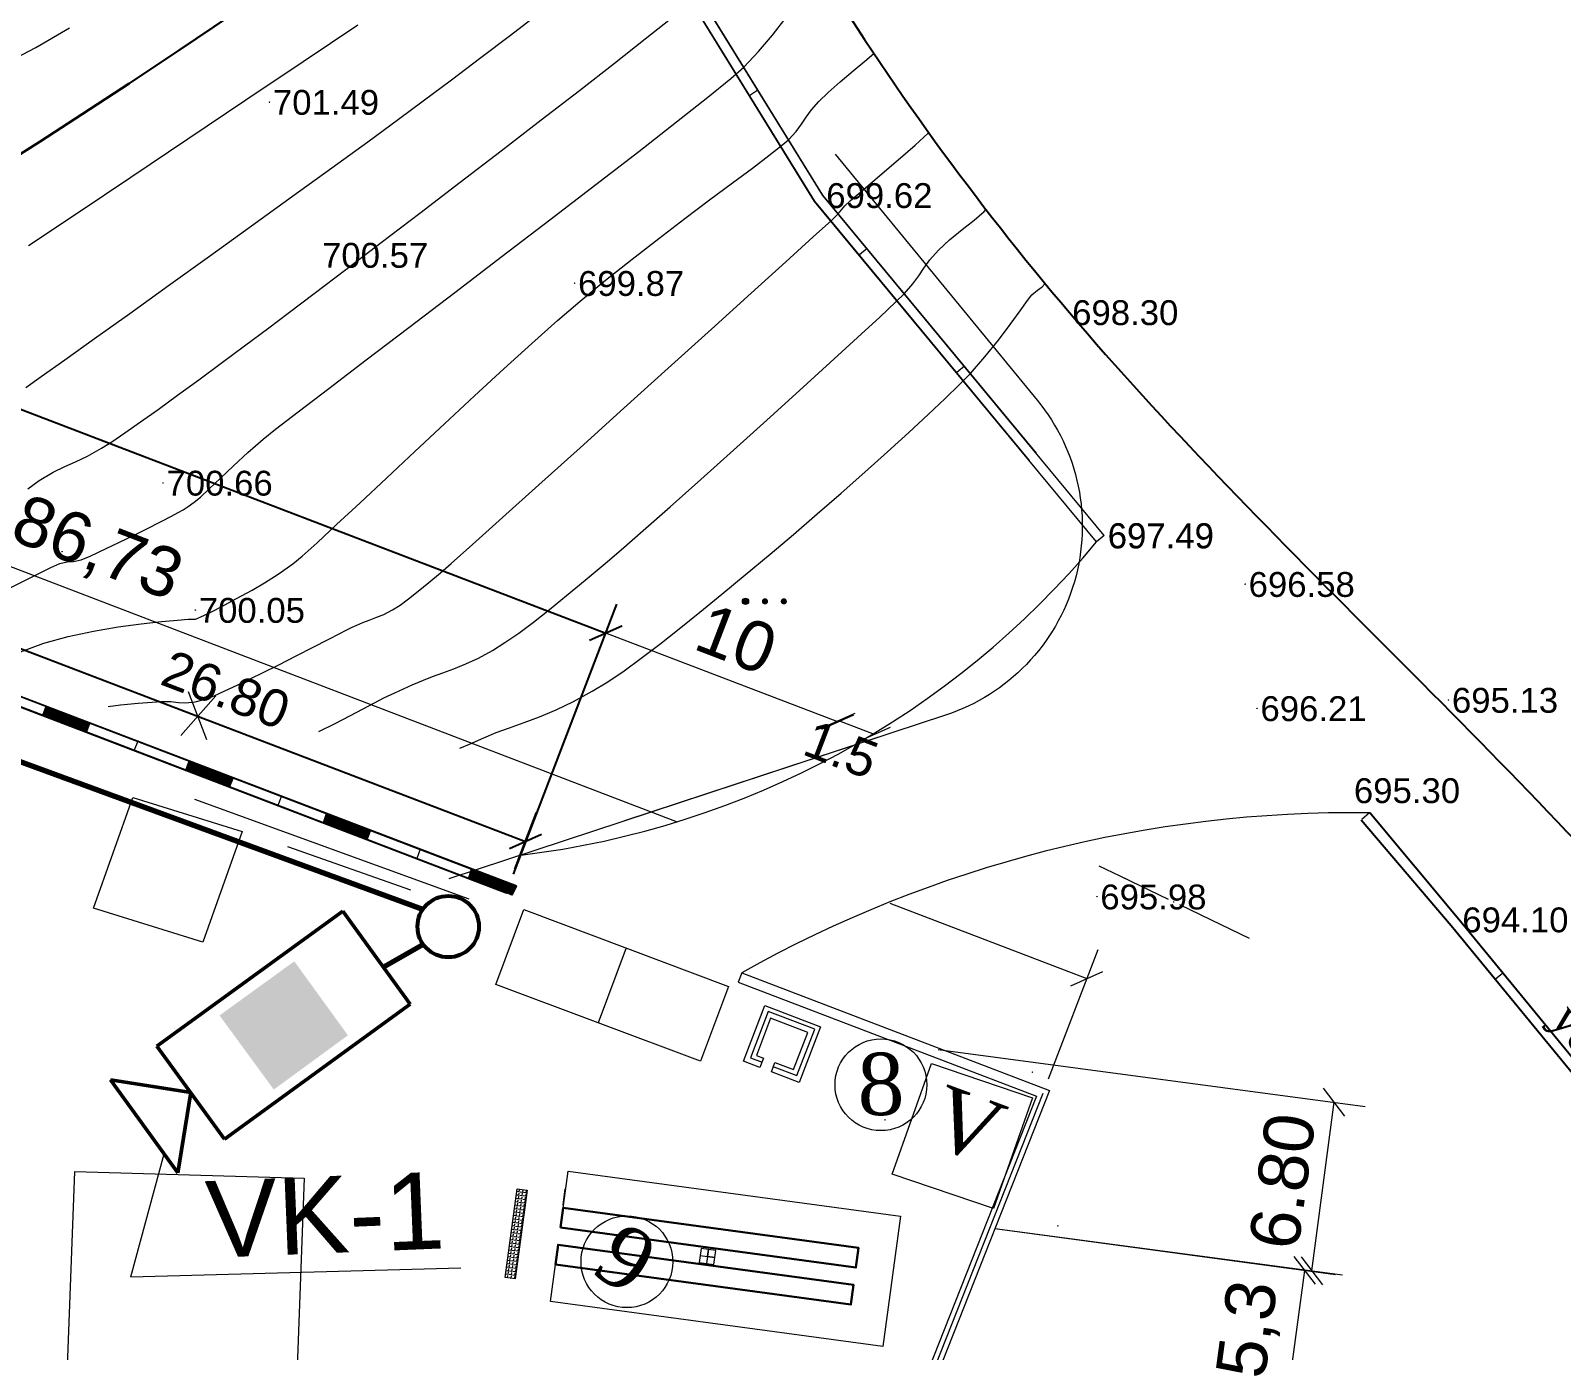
# Model space of a CAD drawing. Header units: feet. Extents: x 3381 to 682707, y 675186 to 4374675.
# Drawn here: x 681334.9 to 681396.5, y 4373087.5 to 4373140.6 of the extents above; entities that cross this region are included whole.
import ezdxf

# ---------------------------------------------------------------- set-up
doc = ezdxf.new("R2010")
doc.units = ezdxf.units.FT
doc.header["$MEASUREMENT"] = 0
doc.header["$PDMODE"] = 34
doc.header["$PDSIZE"] = 0.01
doc.linetypes.add('DUZ', pattern=[0])
doc.layers.get('0').update_dxf_attribs({"linetype": 'CONTINUOUS'})
doc.layers.get('Defpoints').update_dxf_attribs({"linetype": 'CONTINUOUS'})
for name, color, linetype in [('0_Point_Height', 2, 'CONTINUOUS'), ('0_Point_Point', 7, 'CONTINUOUS'), ('col bitkisi', 7, 'CONTINUOUS'), ('Layer8', 7, 'CONTINUOUS'), ('Lep-Stolb', 7, 'CONTINUOUS'), ('ramka', 7, 'CONTINUOUS'), ('Yazilar', 7, 'CONTINUOUS'), ('yol', 7, 'CONTINUOUS')]:
    doc.layers.add(name, color=color, linetype=linetype)
for name, color, linetype, lineweight in [('_cp_basic_Shtamp_0.5', 7, 'CONTINUOUS', 50), ('ANA HORIZONTAL', 24, 'CONTINUOUS', 30), ('HORIZANTAL', 24, 'CONTINUOUS', 13)]:
    doc.layers.add(name, color=color, linetype=linetype, lineweight=lineweight)
doc.styles.add('ARİAL', font='arial.ttf')
doc.styles.get("Standard").update_dxf_attribs({"font": 'arial.ttf', "height": 1.5})
doc.styles.add('style5', font='arialazlat.ttf', dxfattribs={"height": 400})
doc.dimstyles.new('ISO-25', dxfattribs={"dimtxt": 1.5, "dimasz": 1, "dimexe": 1.25, "dimexo": 0.625, "dimtad": 1, "dimtxsty": 'Standard', "dimblk": 'OBLIQUE', "dimcen": 2.5, "dimadec": 0, "dimazin": 0, "dimtfac": 1, "dimtmove": 0, "dimatfit": 3, "dimldrblk": 'OBLIQUE', "dimfxl": 1, "dimarcsym": 0})

# ---------------------------------------------------------------- blocks, each defined once
blk = doc.blocks.new('gho09')
at = {"layer": 'yol', "lineweight": 20, "ltscale": 0.4}
h = blk.add_hatch(dxfattribs=at)
h.set_pattern_fill('ANGLE', color=256, scale=0.02)
h.set_pattern_definition([(0, (0, 0), (0, 0.1397), [0.1016, -0.0381]), (90, (0, 0), (-0.1397, 0), [0.1016, -0.0381])])
h.paths.add_polyline_path([(6099.173, 5735.746), (6095.576, 5735.746), (6095.576, 5736.146), (6099.173, 5736.146)])
for points in [[(6099.173, 5735.746), (6095.576, 5735.746), (6095.576, 5736.146), (6099.173, 5736.146)], [(6097.791, 5728.494), (6097.225, 5728.494), (6097.225, 5727.904), (6097.791, 5727.904)]]:
    blk.add_lwpolyline(points, close=True, dxfattribs=at)
at = {"layer": 'yol', "lineweight": 30, "ltscale": 0.4}
for points in [[(6096.362, 5734.218), (6096.362, 5722.218), (6097.162, 5722.218), (6097.162, 5734.218)], [(6097.862, 5734.218), (6097.862, 5722.218), (6098.662, 5722.218), (6098.662, 5734.218)]]:
    blk.add_lwpolyline(points, close=True, dxfattribs=at)
at = {"layer": 'yol', "lineweight": 20, "ltscale": 0.4}
blk.add_lwpolyline([(6097.508, 5728.494), (6097.508, 5727.904), (6097.508, 5728.199), (6097.791, 5728.199), (6097.225, 5728.199)], dxfattribs=at)
blk = doc.blocks.new('_Oblique')
at = {"color": 0, "linetype": 'ByBlock', "lineweight": -2}
blk.add_line((-0.5, -0.5), (0.5, 0.5), dxfattribs=at)
blk = doc.blocks.new('*D51')
at = {"color": 0, "lineweight": -2, "transparency": 16777216}
for p, q in [((681294.849, 4373129.439), (681299.008, 4373140.308)), ((681298.561, 4373139.141), (681358.033, 4373116.38)), ((681354.32, 4373106.679), (681358.479, 4373117.547))]:
    blk.add_line(p, q, dxfattribs=at)
at = {"layer": 'Defpoints', "color": 0, "lineweight": 30, "transparency": 16777216}
for p in [(681294.625, 4373128.856), (681358.033, 4373116.38), (681354.096, 4373106.095)]:
    blk.add_point(p, dxfattribs=at)
at = {"color": 0, "lineweight": -2, "transparency": 16777216}
for p, rotation in [((681298.561, 4373139.141), 159.0573494502388), ((681358.033, 4373116.38), 339.0573494502387)]:
    blk.add_blockref('_Oblique', p, dxfattribs=dict(at, rotation=rotation))
at = {"color": 0, "lineweight": 20, "transparency": 16777216, "insert": (681328.843, 4373129.186), "char_height": 1.5, "attachment_point": 5, "rotation": 339.05735}
blk.add_mtext('63,68', dxfattribs=at)
blk = doc.blocks.new('*D54')
at = {"color": 0, "lineweight": -2, "transparency": 16777216}
for p, q in [((681329.276, 4373116.478), (681330.148, 4373118.758)), ((681329.702, 4373117.59), (681354.809, 4373107.998)), ((681354.383, 4373106.885), (681355.255, 4373109.165))]:
    blk.add_line(p, q, dxfattribs=at)
at = {"layer": 'Defpoints', "color": 0, "lineweight": 30, "transparency": 16777216}
for p in [(681329.053, 4373115.894), (681354.809, 4373107.998), (681354.16, 4373106.301)]:
    blk.add_point(p, dxfattribs=at)
at = {"color": 0, "lineweight": -2, "transparency": 16777216}
for p, rotation in [((681329.702, 4373117.59), 159.0895513986709), ((681354.809, 4373107.998), 339.0895513986709)]:
    blk.add_blockref('_Oblique', p, dxfattribs=dict(at, rotation=rotation))
at = {"color": 0, "lineweight": 20, "transparency": 16777216, "insert": (681342.752, 4373114.093), "char_height": 1.5, "attachment_point": 5, "rotation": 339.08955}
blk.add_mtext('{\\fArial|b0|i0|c238|p34;26.80}', dxfattribs=at)
blk = doc.blocks.new('V-V2')
at = {"ltscale": 0.5}
for color, points in [(3, [(750.4, 202.2), (550.4, 201.2), (550.4, 1.2), (750.4, 2.2)]), (2, [(950.4, 203.1), (750.4, 202.2), (750.4, 2.2), (951.4, 3.1)]), (5, [(750.4, 2.2), (550.4, 1.2), (550.3, -196.8), (750.3, -196.8)]), (7, [(951.4, 3.1), (750.4, 2.2), (750.3, -196.8), (952.3, -196.9)])]:
    blk.add_hatch(color=color, dxfattribs=at).paths.add_polyline_path(points)
for p, q in [((251.2, -48.8), (251.2, 251.2)), ((251.2, 251.2), (1251.2, 251.2)), ((1251.2, 251.2), (1251.2, -248.8)), ((1251.2, 1.2), (1501.2, 251.2)), ((1501.2, 251.2), (1501.2, -248.8)), ((1501.2, -248.8), (1251.2, 1.2)), ((251.2, -248.8), (251.2, -48.8)), ((1251.2, -248.8), (251.2, -248.8))]:
    blk.add_line(p, q)

msp = doc.modelspace()

# ---------------------------------------------------------------- hatches: boundary and pattern name
at = {"lineweight": 20}
h = msp.add_hatch(dxfattribs=at)
h.set_pattern_fill('ANSI31', scale=0.3, angle=-13.28219)
h.set_pattern_definition([(31.717814137, (-990801.569526, 271530.03037), (-0.01971510584618, 0.03189928841642), [])])
h.paths.add_polyline_path([(681335.515, 4373113.441), (681337.281, 4373112.768), (681337.142, 4373112.405), (681335.383, 4373113.073)])
h = msp.add_hatch(dxfattribs=at)
h.set_pattern_fill('ANSI31', scale=0.3, angle=-12.65827)
h.set_pattern_definition([(32.3417294339, (-946033.872247, 253562.82204), (-0.02006129345044, 0.03168271618873), [])])
h.paths.add_polyline_path([(681341.274, 4373111.234), (681343.04, 4373110.56), (681342.902, 4373110.188), (681341.144, 4373110.856)])
h = msp.add_hatch(dxfattribs=at)
h.set_pattern_fill('ANSI31', scale=0.3, angle=-13.28219)
h.set_pattern_definition([(31.717814137, (-990790.278986, 271525.706482), (-0.01971510584618, 0.03189928841642), [])])
h.paths.add_polyline_path([(681346.806, 4373109.117), (681348.572, 4373108.444), (681348.432, 4373108.081), (681346.674, 4373108.749)])
h = msp.add_hatch(dxfattribs=at)
h.set_pattern_fill('ANSI31', scale=0.3, angle=-12.65827)
h.set_pattern_definition([(32.3417294339, (-946022.50764, 253558.469788), (-0.02006129345044, 0.03168271618873), [])])
h.paths.add_polyline_path([(681352.639, 4373106.881), (681354.405, 4373106.208), (681354.267, 4373105.836), (681352.508, 4373106.503)])
at = {"layer": 'col bitkisi', "lineweight": 20, "ltscale": 1.5}
h = msp.add_hatch(color=256, dxfattribs=at)
edge = h.paths.add_edge_path()
edge.add_arc((681363.658, 4373117.654), 0.125, 0, 360)
h = msp.add_hatch(color=256, dxfattribs=at)
edge = h.paths.add_edge_path()
edge.add_arc((681364.44, 4373117.654), 0.125, 0, 360)
h = msp.add_hatch(color=256, dxfattribs=at)
edge = h.paths.add_edge_path()
edge.add_arc((681365.199, 4373117.654), 0.125, 0, 360)

# ---------------------------------------------------------------- linework, layer by layer
at = {"linetype": 'Continuous', "lineweight": 20}
for p, q in [((681364.159, 4373138.228, -716.5), (681363.826, 4373138.007, -716.5)), ((681368.546, 4373131.849, -716.5), (681368.241, 4373131.59, -716.5)), ((681372.464, 4373127.117, -716.5), (681372.159, 4373126.857, -716.5)), ((681378.092, 4373120.299, -19.015), (681377.784, 4373120.044, -19.015)), ((681388.763, 4373109.14, -716.5), (681388.459, 4373108.881, -716.5)), ((681394.129, 4373102.698, -716.5), (681393.825, 4373102.438, -716.5))]:
    msp.add_line(p, q, dxfattribs=at)
at = {"color": 7, "lineweight": 20}
for p, q in [((681296.393, 4373133.475, -716.5), (681360.907, 4373108.785, -716.5)), ((681354.391, 4373106.866, -716.5), (681358.479, 4373117.547, -716.5)), ((681367.375, 4373112.804, -716.5), (681358.033, 4373116.38, -716.5)), ((681368.841, 4373112.3, -716.5), (681367.406, 4373112.849, -716.5)), ((681339.205, 4373112.029, -716.5), (681339.067, 4373111.667, -716.5)), ((681369.141, 4373112.231, -341.547), (681351.727, 4373106.496, -341.547)), ((681344.993, 4373109.831, -716.5), (681344.858, 4373109.467, -716.5)), ((681350.568, 4373107.678, -716.5), (681350.433, 4373107.313, -716.5)), ((681354.168, 4373106.282, -716.5), (681354.025, 4373105.908, -716.5)), ((681369.466, 4373105.509, -716.5), (681377.393, 4373102.475, -716.5)), ((681358.862, 4373103.708, -716.5), (681357.73, 4373100.697, -716.5)), ((681363.843, 4373103.326, -264.147), (681363.842, 4373103.323, -264.147)), ((681375.849, 4373098.439, -716.5), (681377.84, 4373103.643, -716.5)), ((681363.507, 4373102.708, -716.5), (681363.364, 4373102.334, -264.147)), ((681363.511, 4373102.706, -716.5), (681363.368, 4373102.333, -716.5)), ((681371.413, 4373099.622, -716.5), (681388.585, 4373097.335, -716.5)), ((681386.443, 4373090.719, -716.5), (681387.346, 4373097.5, -716.5)), ((681356.394, 4373094.019, -264.147), (681356.306, 4373093.359, -264.147)), ((681373.692, 4373092.417, -716.5), (681387.394, 4373090.571, -716.5)), ((681373.692, 4373092.417, -716.5), (681387.682, 4373090.554, -716.5)), ((681385.449, 4373085.484, -716.5), (681386.155, 4373090.737, -716.5))]:
    msp.add_line(p, q, dxfattribs=at)
at = {"color": 7, "lineweight": 70}
msp.add_line((681350.674, 4373105.259), (681297.236, 4373124.85), dxfattribs=at)
at = {"color": 1, "lineweight": 20}
for p, q in [((681340.943, 4373112.26, -20.366), (681342.346, 4373113.849, -20.366)), ((681341.236, 4373114.03, 677.134), (681341.972, 4373112.097, -20.366))]:
    msp.add_line(p, q, dxfattribs=at)
at = {"color": 34, "linetype": 'DUZ', "lineweight": 20}
for p, q in [((681341.488, 4373109.689), (681352.525, 4373105.681)), ((681345.228, 4373107.792), (681350.179, 4373106.046))]:
    msp.add_line(p, q, dxfattribs=at)
at = {"color": 3, "lineweight": 20}
msp.add_line((681354.168, 4373106.282, -716.5), (681354.025, 4373105.908, -264.147), dxfattribs=at)
at = {"lineweight": 70}
msp.add_line((681350.691, 4373103.853), (681349.087, 4373102.938), dxfattribs=at)
at = {"color": 0, "linetype": 'DUZ', "lineweight": 18}
msp.add_line((681338.933, 4373090.477, -0.341), (681340.272, 4373095.421, -0.092), dxfattribs=at)
at = {"linetype": 'DUZ', "lineweight": 18}
msp.add_line((681338.933, 4373090.477, -0.341), (681352.209, 4373090.838, -0.341), dxfattribs=at)
at = {"linetype": 'Continuous', "lineweight": 20, "elevation": -19.015}
for points in [[(681378.092, 4373120.299), (681366.765, 4373133.981), (681357.897, 4373148.362), (681346.088, 4373168.388), (681336.066, 4373185.33), (681324.939, 4373203.466), (681312.594, 4373224.013)], [(681375.361, 4373123.617), (681366.77, 4373133.994), (681357.902, 4373148.375), (681346.093, 4373168.401), (681336.071, 4373185.343), (681324.944, 4373203.479), (681312.599, 4373224.026)], [(681377.784, 4373120.044), (681366.439, 4373133.747), (681357.555, 4373148.155), (681345.744, 4373168.184), (681335.724, 4373185.123), (681324.597, 4373203.258), (681312.251, 4373223.807)], [(681375.082, 4373123.327), (681366.444, 4373133.76), (681357.56, 4373148.168), (681345.749, 4373168.197), (681335.729, 4373185.136), (681324.602, 4373203.271), (681312.256, 4373223.82)]]:
    msp.add_lwpolyline(points, dxfattribs=at)
at = {"color": 7, "lineweight": 20, "elevation": -341.547}
msp.add_lwpolyline([(681367.261, 4373135.652), (681375.39, 4373125.752, -0.527044), (681371.71, 4373113.077), (681358.79, 4373108.822)], format="xyb", dxfattribs=at)
at = {"color": 7, "lineweight": 20}
for points, elevation in [([(681363.511, 4373102.706), (681375.886, 4373097.97), (681343.743, 4373016.611), (681251.338, 4373044.734), (681294.529, 4373129.107), (681354.168, 4373106.282)], -716.5), ([(681363.368, 4373102.333), (681375.365, 4373097.741), (681343.507, 4373017.101), (681251.912, 4373044.977), (681294.721, 4373128.605), (681354.025, 4373105.908)], -716.5), ([(681354.278, 4373105.841), (681354.452, 4373106.203), (681329.129, 4373115.884), (681290.235, 4373120.718), (681255.189, 4373052.255), (681352.738, 4373039.266), (681368.515, 4373079.183), (681368.156, 4373079.325), (681352.479, 4373039.719), (681255.825, 4373052.557), (681290.514, 4373120.284), (681329.029, 4373115.511), (681354.278, 4373105.841)], -716.5), ([(681335.515, 4373113.441), (681337.281, 4373112.768), (681337.143, 4373112.405), (681335.384, 4373113.075), (681335.515, 4373113.441)], -716.5), ([(681341.274, 4373111.234), (681343.04, 4373110.56), (681342.902, 4373110.188), (681341.144, 4373110.857), (681341.274, 4373111.234)], -716.5), ([(681346.806, 4373109.117), (681348.572, 4373108.444), (681348.433, 4373108.081), (681346.674, 4373108.751), (681346.806, 4373109.117)], -716.5), ([(681352.639, 4373106.881), (681354.405, 4373106.208), (681354.267, 4373105.836), (681352.509, 4373106.505), (681352.639, 4373106.881)], -716.5), ([(681356.209, 4373092.458), (681356.516, 4373094.722), (681369.896, 4373092.923), (681369.184, 4373087.671), (681355.806, 4373089.485), (681356.115, 4373091.764)], 214.685)]:
    msp.add_lwpolyline(points, dxfattribs=dict(at, elevation=elevation))
at = {"color": 1, "lineweight": 20, "elevation": -716.5}
msp.add_lwpolyline([(681375.625, 4373097.856), (681343.625, 4373016.856), (681251.625, 4373044.856), (681294.625, 4373128.856)], dxfattribs=at)
at = {"color": 7, "lineweight": 20}
for points in [[(681343.4, 4373108.39), (681341.819, 4373103.938), (681337.424, 4373105.312), (681339.005, 4373109.764)], [(681345.01, 4373070.551), (681335.78, 4373070.827), (681336.676, 4373094.718), (681345.906, 4373094.442)]]:
    msp.add_lwpolyline(points, close=True, dxfattribs=at)
at = {"linetype": 'Continuous', "elevation": -29.304}
for points in [[(681435.817, 4373050.698), (681412.114, 4373080.046), (681402.804, 4373091.503), (681392.052, 4373104.596), (681388.428, 4373108.854)], [(681436.138, 4373050.937), (681412.425, 4373080.298), (681403.114, 4373091.756), (681392.36, 4373104.852), (681388.77, 4373109.146)]]:
    msp.add_lwpolyline(points, dxfattribs=at)
at = {"color": 7, "lineweight": 20, "elevation": -716.5}
for points in [[(681354.744, 4373105.255), (681362.979, 4373102.16), (681361.847, 4373099.149), (681353.613, 4373102.244)], [(681375.21, 4373097.683), (681373.629, 4373093.231), (681369.555, 4373094.611), (681371.136, 4373099.063)]]:
    msp.add_lwpolyline(points, close=True, dxfattribs=at)
at = {"color": 7, "linetype": 'DUZ', "lineweight": 20, "elevation": -21, "flags": 128}
msp.add_lwpolyline([(681364.375, 4373099.278), (681364.232, 4373098.904), (681363.578, 4373099.154), (681364.436, 4373101.396), (681366.677, 4373100.538), (681365.819, 4373098.296), (681364.699, 4373098.725), (681364.842, 4373099.099), (681365.589, 4373098.813), (681366.161, 4373100.307), (681364.666, 4373100.879), (681364.094, 4373099.385), (681364.375, 4373099.278)], dxfattribs=at)
at = {"color": 7, "linetype": 'DUZ', "lineweight": 20, "elevation": -21}
msp.add_lwpolyline([(681364.794, 4373098.929), (681365.728, 4373098.571), (681366.443, 4373100.439), (681364.575, 4373101.154), (681363.86, 4373099.286), (681364.327, 4373099.107)], dxfattribs=at)
at = {"color": 1, "linetype": 'DUZ', "lineweight": 53}
msp.add_circle((681351.698, 4373104.568), 1.235, dxfattribs=at)
at = {"color": 7, "linetype": 'DUZ', "lineweight": 20}
for centre in [(681369.106, 4373098.204, 674), (681358.887, 4373091.084, 905.685)]:
    msp.add_circle(centre, 1.846, dxfattribs=at)
at = {"color": 1, "lineweight": 20}
for centre, radius, start, end in [((681350.377, 4373142.848, -1361.563), 35.654, 276.82499, 320.23772), ((681388.094, 4373059.014, -30.28), 50.136, 89.22749, 119.36646)]:
    msp.add_arc(centre, radius, start, end, dxfattribs=at)
at = {"linetype": 'Continuous'}
msp.add_open_spline([(681303.597, 4373250.826, -716.5), (681305.418, 4373247.355, -716.5), (681311.724, 4373235.337, -716.5), (681321.621, 4373217.356, -716.5), (681335.616, 4373198.092, -716.5), (681346.387, 4373177.894, -716.5), (681357.351, 4373160.008, -716.5), (681366.478, 4373142.605, -716.5), (681379.893, 4373124.084, -716.5), (681396.493, 4373109.795, -716.5), (681408.028, 4373094.958, -716.5), (681415.958, 4373084.475, -716.5), (681427.276, 4373072.557, -716.5), (681435.525, 4373061.865, -716.5), (681439.969, 4373056.105, -716.5)], degree=3, knots=[0, 0, 0, 0, 11.75951, 40.72321, 61.46233, 83.054979, 109.290717, 124.392744, 141.962718, 177.533008, 189.558821, 198.276488, 216.955448, 238.768866, 238.768866, 238.768866, 238.768866], dxfattribs=at)
at = {"layer": '0_Point_Point', "lineweight": 20}
for p in [(681344.509, 4373137.745, -15.007), (681366.77, 4373133.994, -16.883), (681356.785, 4373130.458, -16.628), (681376.664, 4373129.283, -18.197), (681340.227, 4373122.423, -15.842), (681336.158, 4373119.658, -15.926), (681383.763, 4373118.348, -19.919), (681341.525, 4373117.305, -16.445), (681391.943, 4373113.686, -21.374), (681384.239, 4373113.351, -20.288), (681377.796, 4373105.774, -20.524), (681380.891, 4373105.564, -20.512), (681392.36, 4373104.852, -22.399), (681375.21, 4373098.712, -21.166), (681369.272, 4373096.793, -21.319), (681376.224, 4373092.533, -22.166)]:
    msp.add_point(p, dxfattribs=at)
at = {"layer": 'ANA HORIZONTAL', "color": 32, "lineweight": 30, "elevation": -14}
msp.add_lwpolyline([(681333.818, 4373135.237), (681335.275, 4373136.154), (681336.972, 4373137.25), (681338.855, 4373138.49), (681340.872, 4373139.833), (681342.968, 4373141.243)], dxfattribs=at)
at = {"layer": 'ANA HORIZONTAL', "color": 32, "lineweight": 20, "elevation": -16.5}
msp.add_lwpolyline([(681334.493, 4373115.625), (681335.427, 4373115.967), (681336.41, 4373116.237), (681337.424, 4373116.454), (681338.421, 4373116.623), (681339.349, 4373116.751), (681340.16, 4373116.841), (681340.804, 4373116.899), (681341.23, 4373116.931), (681341.389, 4373116.94), (681341.457, 4373116.938), (681341.524, 4373116.938), (681341.618, 4373116.975), (681341.746, 4373117.031), (681341.895, 4373117.102), (681342.197, 4373117.249), (681342.589, 4373117.447), (681343.008, 4373117.672), (681343.374, 4373117.871), (681343.811, 4373118.11), (681344.308, 4373118.397), (681344.855, 4373118.744), (681345.443, 4373119.16), (681345.819, 4373119.474), (681346.419, 4373120.013), (681347.208, 4373120.74), (681348.151, 4373121.618), (681349.212, 4373122.612), (681350.357, 4373123.685), (681351.55, 4373124.8), (681352.756, 4373125.921), (681353.94, 4373127.012), (681355.066, 4373128.035), (681356.099, 4373128.956), (681357.005, 4373129.737), (681358.029, 4373130.581), (681359.092, 4373131.427), (681360.164, 4373132.257), (681361.214, 4373133.055), (681362.213, 4373133.804), (681363.13, 4373134.487), (681363.937, 4373135.088), (681364.602, 4373135.59), (681365.097, 4373135.976), (681365.391, 4373136.23), (681365.696, 4373136.563), (681365.912, 4373136.852), (681366.097, 4373137.129), (681366.308, 4373137.424), (681366.604, 4373137.767), (681366.98, 4373138.13), (681367.465, 4373138.555), (681367.983, 4373138.993), (681368.46, 4373139.393), (681368.819, 4373139.702)], dxfattribs=at)
at = {"layer": 'col bitkisi', "lineweight": 20, "ltscale": 1.5}
msp.add_circle((681363.658, 4373117.654, -716.5), 0.125, dxfattribs=at)
at = {"layer": 'HORIZANTAL', "color": 32, "linetype": 'Continuous', "lineweight": 13}
for points, elevation in [([(681334.706, 4373126.254), (681335.326, 4373126.697), (681336.268, 4373127.37), (681337.472, 4373128.232), (681338.883, 4373129.242), (681340.443, 4373130.36), (681342.093, 4373131.546), (681343.777, 4373132.758), (681345.438, 4373133.955), (681347.017, 4373135.098), (681348.458, 4373136.145), (681349.702, 4373137.056), (681350.693, 4373137.79), (681351.827, 4373138.64), (681353.008, 4373139.532), (681354.203, 4373140.439), (681355.375, 4373141.335)], -15), ([(681334.031, 4373139.37), (681335.11, 4373139.94), (681336.46, 4373140.728)], -13.5), ([(681334.076, 4373118.196), (681335.014, 4373118.672), (681335.714, 4373119.022), (681336.064, 4373119.182), (681336.368, 4373119.244), (681336.62, 4373119.26), (681336.923, 4373119.322), (681337.291, 4373119.477), (681337.938, 4373119.779), (681338.726, 4373120.16), (681339.519, 4373120.55), (681340.178, 4373120.881), (681340.567, 4373121.082), (681340.832, 4373121.225), (681341.038, 4373121.339), (681341.236, 4373121.464), (681341.48, 4373121.639), (681341.728, 4373121.851), (681342.083, 4373122.185), (681342.531, 4373122.613), (681343.053, 4373123.106), (681343.633, 4373123.637), (681344.256, 4373124.179), (681344.754, 4373124.576), (681345.655, 4373125.273), (681346.893, 4373126.222), (681348.4, 4373127.372), (681350.111, 4373128.675), (681351.957, 4373130.082), (681353.872, 4373131.542), (681355.79, 4373133.008), (681357.642, 4373134.43), (681359.363, 4373135.757), (681360.885, 4373136.943), (681362.142, 4373137.936), (681363.066, 4373138.688), (681363.591, 4373139.149), (681364.183, 4373139.779), (681364.739, 4373140.438), (681365.241, 4373141.085)], -16), ([(681334.783, 4373122.179), (681335.242, 4373122.511), (681335.801, 4373122.847), (681336.268, 4373123.076), (681336.707, 4373123.268), (681337.181, 4373123.49), (681337.751, 4373123.811), (681338.165, 4373124.078), (681338.69, 4373124.434), (681339.313, 4373124.871), (681340.024, 4373125.379), (681340.81, 4373125.949), (681341.66, 4373126.572), (681342.562, 4373127.238), (681343.506, 4373127.939), (681344.478, 4373128.664), (681345.26, 4373129.251), (681346.307, 4373130.043), (681347.572, 4373131.002), (681349.005, 4373132.092), (681350.557, 4373133.276), (681352.179, 4373134.517), (681353.822, 4373135.778), (681355.437, 4373137.023), (681356.974, 4373138.213), (681358.386, 4373139.313), (681359.623, 4373140.286), (681360.635, 4373141.094)], -15.5), ([(681334.816, 4373131.97), (681336.769, 4373133.279), (681338.928, 4373134.727), (681341.215, 4373136.261), (681343.551, 4373137.827), (681345.857, 4373139.374), (681348.054, 4373140.849)], -14.5)]:
    msp.add_lwpolyline(points, dxfattribs=dict(at, elevation=elevation))
at = {"layer": 'HORIZANTAL', "color": 32, "linetype": 'Continuous', "lineweight": 20}
for points, elevation in [([(681338.009, 4373113.425), (681338.507, 4373113.489), (681339.225, 4373113.559), (681339.786, 4373113.602), (681340.153, 4373113.627), (681340.538, 4373113.627), (681340.842, 4373113.591), (681341.143, 4373113.569), (681341.517, 4373113.607), (681341.879, 4373113.705), (681342.274, 4373113.857), (681342.71, 4373114.053), (681343.199, 4373114.287), (681343.751, 4373114.547), (681344.255, 4373114.79), (681344.886, 4373115.106), (681345.577, 4373115.459), (681346.261, 4373115.811), (681346.869, 4373116.125), (681347.334, 4373116.366), (681347.59, 4373116.495), (681347.83, 4373116.609), (681348.023, 4373116.695), (681348.266, 4373116.802), (681348.51, 4373116.897), (681348.788, 4373116.998), (681349.101, 4373117.127), (681349.45, 4373117.308), (681349.759, 4373117.507), (681350.103, 4373117.758), (681350.486, 4373118.059), (681350.913, 4373118.409), (681351.388, 4373118.804), (681351.82, 4373119.182), (681352.676, 4373119.946), (681353.878, 4373121.025), (681355.345, 4373122.345), (681356.999, 4373123.836), (681358.76, 4373125.425), (681360.547, 4373127.04), (681362.283, 4373128.609), (681363.887, 4373130.06), (681365.279, 4373131.321), (681366.38, 4373132.32), (681367.111, 4373132.984), (681367.392, 4373133.243), (681367.521, 4373133.409), (681367.651, 4373133.574), (681367.881, 4373133.777), (681368.389, 4373134.209), (681369.064, 4373134.784), (681369.798, 4373135.414), (681370.48, 4373136.01), (681371.001, 4373136.486), (681371.029, 4373136.516)], -17), ([(681346.497, 4373112.417), (681347.144, 4373112.742), (681347.74, 4373113.052), (681348.268, 4373113.331), (681348.726, 4373113.572), (681349.112, 4373113.766), (681349.554, 4373113.976), (681349.901, 4373114.134), (681350.25, 4373114.289), (681350.698, 4373114.486), (681351.07, 4373114.635), (681351.477, 4373114.783), (681351.921, 4373114.944), (681352.401, 4373115.135), (681352.917, 4373115.372), (681353.472, 4373115.672), (681353.981, 4373115.992), (681354.532, 4373116.375), (681355.126, 4373116.82), (681355.767, 4373117.325), (681356.46, 4373117.887), (681357.209, 4373118.505), (681358.016, 4373119.178), (681358.65, 4373119.721), (681359.539, 4373120.499), (681360.626, 4373121.462), (681361.855, 4373122.559), (681363.17, 4373123.738), (681364.514, 4373124.949), (681365.831, 4373126.141), (681367.066, 4373127.263), (681368.161, 4373128.265), (681369.06, 4373129.094), (681369.708, 4373129.701), (681370.048, 4373130.034), (681370.383, 4373130.423), (681370.625, 4373130.754), (681370.837, 4373131.065), (681371.08, 4373131.395), (681371.416, 4373131.782), (681371.867, 4373132.205), (681372.368, 4373132.61), (681372.853, 4373132.99), (681373.256, 4373133.334), (681373.333, 4373133.423)], -17.5), ([(681352.162, 4373111.744), (681352.548, 4373111.914), (681353.13, 4373112.169), (681353.628, 4373112.372), (681354.167, 4373112.569), (681354.747, 4373112.777), (681355.37, 4373113.011), (681356.035, 4373113.288), (681356.743, 4373113.624), (681357.493, 4373114.035), (681358.112, 4373114.418), (681358.769, 4373114.862), (681359.465, 4373115.365), (681360.205, 4373115.926), (681360.99, 4373116.544), (681361.824, 4373117.217), (681362.709, 4373117.943), (681363.648, 4373118.722), (681364.643, 4373119.552), (681365.583, 4373120.344), (681366.546, 4373121.169), (681367.511, 4373122.009), (681368.46, 4373122.847), (681369.372, 4373123.664), (681370.229, 4373124.443), (681371.01, 4373125.166), (681371.696, 4373125.816), (681372.267, 4373126.375), (681372.705, 4373126.825), (681373.292, 4373127.493), (681373.832, 4373128.167), (681374.307, 4373128.799), (681374.702, 4373129.345), (681374.998, 4373129.757), (681375.181, 4373129.989), (681375.404, 4373130.174), (681375.598, 4373130.305), (681375.713, 4373130.441)], -18)]:
    msp.add_lwpolyline(points, dxfattribs=dict(at, elevation=elevation))
at = {"layer": 'Lep-Stolb', "color": 1, "lineweight": 20}
for p, q in [((681377.876, 4373107.013, -20.512), (681379.003, 4373106.472, -20.512)), ((681378.778, 4373106.58, -20.512), (681380.666, 4373105.672, -20.512)), ((681381.117, 4373105.455, -20.512), (681382.781, 4373104.655, -20.512)), ((681382.781, 4373104.655, -20.512), (681383.919, 4373104.108, -20.512))]:
    msp.add_line(p, q, dxfattribs=at)

# ---------------------------------------------------------------- block references
at = {"color": 7, "lineweight": 20}
for p, rotation in [((681358.033, 4373116.38, -716.5), 159.0573494367731), ((681367.375, 4373112.804, -716.5), 339.0573494367731), ((681367.406, 4373112.849, -716.5), 159.0573494841195), ((681368.841, 4373112.3, -716.5), 339.0573494841195), ((681377.393, 4373102.475, -716.5), 339.0573494500117), ((681387.346, 4373097.5, -716.5), 82.4122479023948), ((681386.155, 4373090.737, -716.5), 82.34300490597937), ((681386.443, 4373090.719, -716.5), 262.4122479023948)]:
    msp.add_blockref('_Oblique', p, dxfattribs=dict(at, rotation=rotation))
at = {"layer": '_cp_basic_Shtamp_0.5', "lineweight": 18, "xscale": 0.0092387357225419, "yscale": 0.0092387357225419, "zscale": 0.0092387357225419, "rotation": 215.9438702791787}
msp.add_blockref('V-V2', (681350.687, 4373104.684), dxfattribs=at)
msp.add_blockref('V-V2', (681350.687, 4373104.684), dxfattribs=at)
msp.add_blockref('V-V2', (681350.687, 4373104.684), dxfattribs=at)
msp.add_blockref('V-V2', (681350.687, 4373104.684), dxfattribs=at)
at = {"layer": 'yol', "lineweight": 20, "rotation": 82.27822933220608}
msp.add_blockref('gho09', (686219.106, 4366279.425, 214.685), dxfattribs=at)

# ---------------------------------------------------------------- texts
at = {"color": 7, "lineweight": 20, "attachment_point": 5}
for s, insert, char_height, rotation in [('86,73', (681337.546, 4373119.682, -716.5), 2, 339.05735), ('10', (681363.292, 4373116.13, -716.5), 2, 339.05735), ('{\\fArial|b0|i0|c238|p34;1.5}', (681367.506, 4373111.69, -341.547), 1.5, 339.05735), ('{\\fArial|b0|i0|c238|p34;6.80}', (681385.263, 4373094.327, -716.5), 2, 82.41225), ('5,3', (681383.991, 4373088.354, -716.5), 2, 82.343)]:
    msp.add_mtext(s, dxfattribs=dict(at, insert=insert, char_height=char_height, rotation=rotation))
at = {"layer": '0_Point_Height', "color": 0, "lineweight": 20}
for s, p in [('701.49', (681344.644, 4373137.231, -15.007)), ('699.62', (681366.906, 4373133.48, -16.883)), ('700.57', (681346.621, 4373131.076, -15.926)), ('699.87', (681356.92, 4373129.944, -16.628)), ('698.30', (681376.8, 4373128.769, -18.197)), ('700.66', (681340.363, 4373121.909, -15.842)), ('697.49', (681378.228, 4373119.785, -19.015)), ('697.49', (681378.233, 4373119.798, -19.015)), ('696.58', (681383.899, 4373117.834, -19.919)), ('700.05', (681341.661, 4373116.791, -16.445)), ('696.21', (681384.375, 4373112.837, -20.288)), ('695.13', (681392.079, 4373113.172, -21.374)), ('695.30', (681388.135, 4373109.537, -21.204)), ('695.98', (681377.932, 4373105.26, -20.524)), ('694.10', (681392.496, 4373104.338, -22.399))]:
    msp.add_text(s, height=1, dxfattribs=at).set_placement(p)
at = {"layer": 'Layer8', "color": 0, "lineweight": 20, "char_height": 1.96246, "width": 81.30669, "attachment_point": 7, "style": 'style5'}
for s, insert, rotation in [('{\\fTimes New Roman|b0|i0|c238|p18;\\H1.27391x;8\\H0.78498x;  }', (681368.182, 4373096.931, 1369), 1.09065), ('{\\fTimes New Roman|b0|i0|c0|p18;\\H1.27391x;V\\fTimes New Roman|b0|i0|c238|p18;\\H0.78498x;  }', (681370.85, 4373095.839, 1369), 339.72933), ('{\\fTimes New Roman|b0|i0|c238|p18;\\H1.27391x;9\\H0.78498x;  }', (681357.36, 4373090.642, 905.685), 327.27457)]:
    msp.add_mtext(s, dxfattribs=dict(at, insert=insert, rotation=rotation))
at = {"layer": 'ramka', "color": 7, "linetype": 'DUZ', "lineweight": 18, "ltscale": 0.5, "insert": (681341.882, 4373094.322), "char_height": 3.0918, "width": 59.68618, "attachment_point": 1, "rotation": 2.34342, "style": 'ARİAL'}
msp.add_mtext('VK-{\\fArial|b0|i0|c238|p34;1}', dxfattribs=at)
at = {"layer": 'Yazilar', "lineweight": 20, "insert": (681398.73, 4373102.951, -716.5), "char_height": 1.3, "width": 0.10588, "attachment_point": 1, "rotation": 307.83473}
msp.add_mtext('{\\fTimes New Roman|b0|i0|c238|p18;çınqıl yol}', dxfattribs=at)

# ---------------------------------------------------------------- dimensions: what is measured, and where the dimension line sits
at = {"color": 7, "lineweight": 20}
dim = msp.add_aligned_dim(p1=(681294.625, 4373128.856, -716.5), p2=(681354.096, 4373106.095, -716.5), distance=11.012, dimstyle='ISO-25', dxfattribs=at)
dim.commit()
dim.dimension.update_dxf_attribs({"geometry": '*D51', "text_midpoint": (681328.843, 4373129.186, -716.5)})
at = {"color": 3, "lineweight": 20}
dim = msp.add_aligned_dim(p1=(681329.053, 4373115.894, -716.5), p2=(681354.16, 4373106.301, -716.5), distance=1.816, text='{\\fArial|b0|i0|c238|p34;26.80}', dimstyle='ISO-25', dxfattribs=at)
dim.commit()
dim.dimension.update_dxf_attribs({"geometry": '*D54', "text_midpoint": (681342.752, 4373114.093, -716.5)})

doc.saveas('drawing.dxf')
